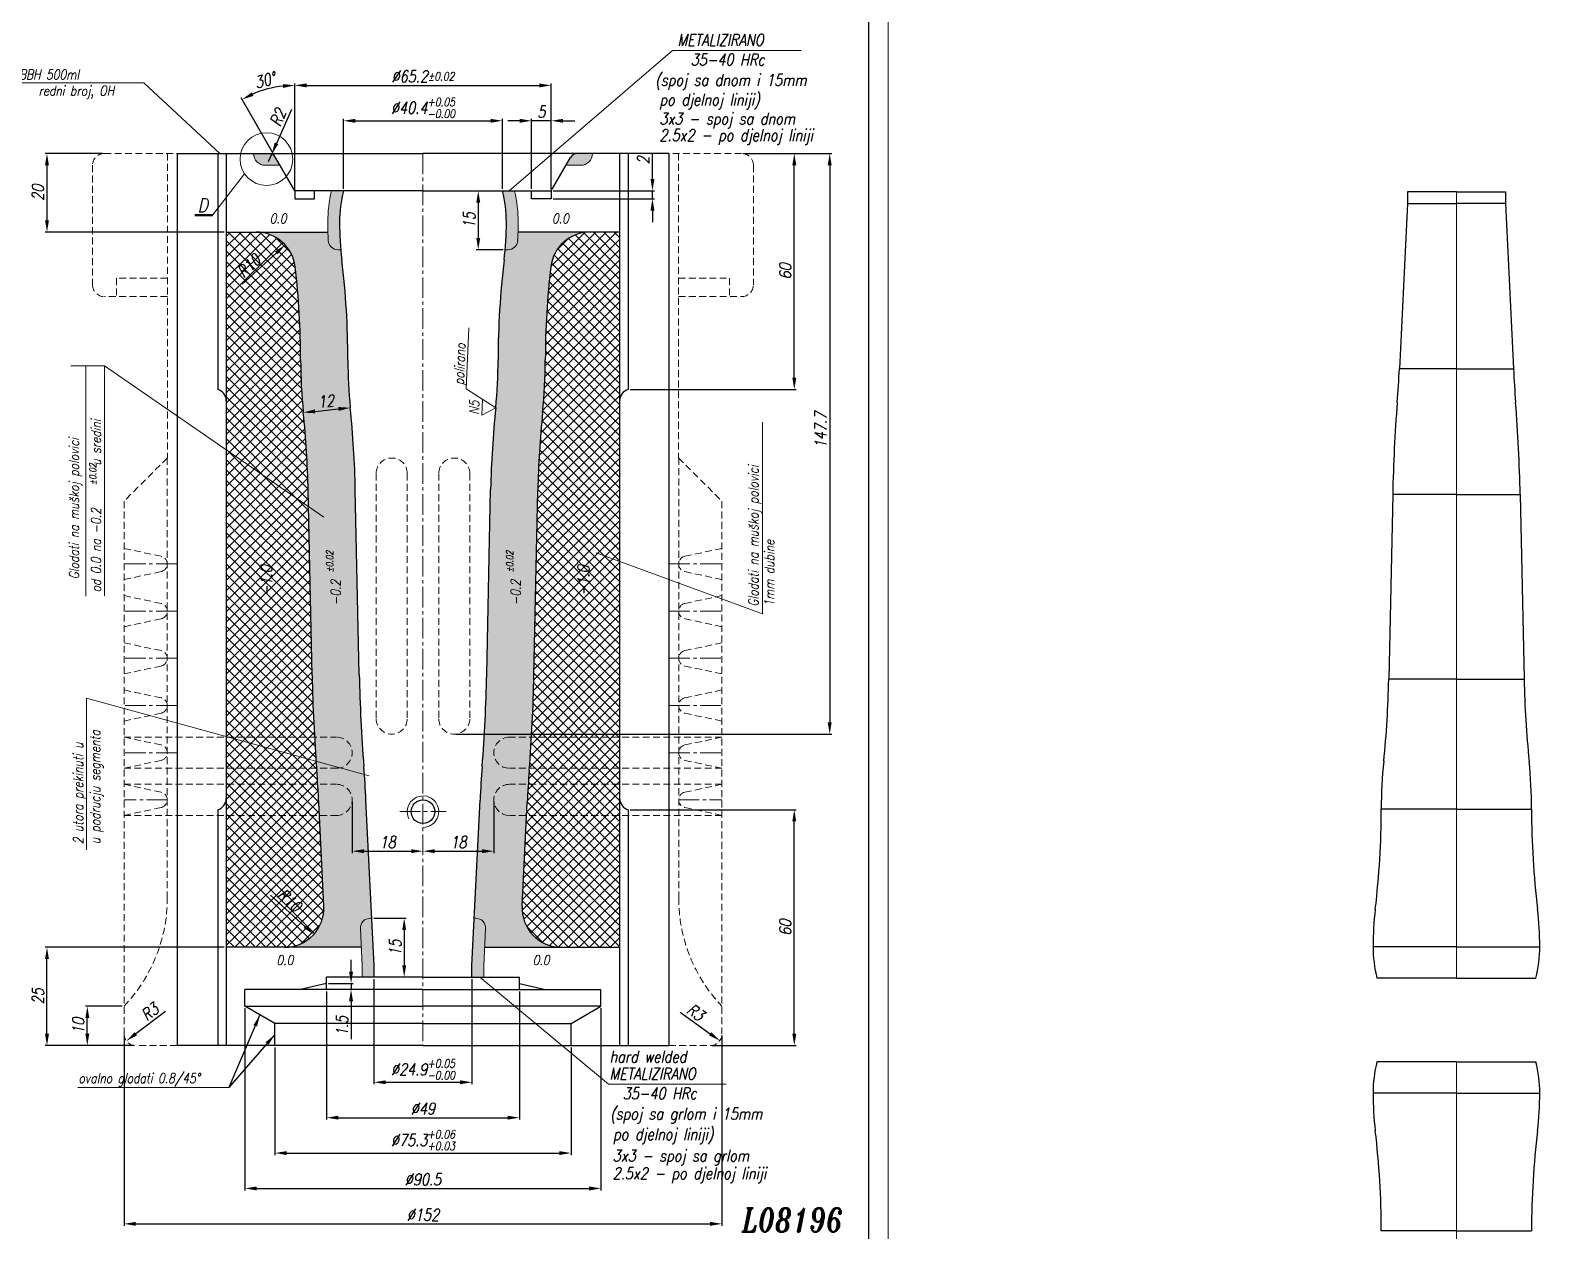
# Model space of a CAD drawing. Extents: x 39 to 1045, y -86 to 613.
# Drawn here: x 661.3 to 1045.1, y 71.1 to 376.5 of the extents above; entities that cross this region are included whole.
import ezdxf

# ---------------------------------------------------------------- set-up
doc = ezdxf.new("R2010")
doc.units = 0
doc.header["$LTSCALE"] = 7
doc.header["$MEASUREMENT"] = 0
doc.linetypes.add('CENTER2', pattern=[1.125, 0.75, -0.125, 0.125, -0.125])
doc.linetypes.add('HIDDEN', pattern=[0.375, 0.25, -0.125])
doc.layers.get('0').update_dxf_attribs({"linetype": 'CONTINUOUS', "lineweight": 15})
for name, color, linetype, lineweight in [('1', 1, 'CENTER2', 15), ('2', 2, 'HIDDEN', 15), ('3', 3, 'CONTINUOUS', 30), ('4', 5, 'CONTINUOUS', 50), ('8', 250, 'CONTINUOUS', 15)]:
    doc.layers.add(name, color=color, linetype=linetype, lineweight=lineweight)
doc.styles.add('ITALICT', font='ITALICT.shx', dxfattribs={"width": 0.8, "height": 3})
doc.dimstyles.get("Standard").update_dxf_attribs({"dimtxt": 3, "dimasz": 3, "dimexe": 0.5, "dimexo": 0.5, "dimgap": 0.8, "dimtad": 1, "dimdsep": 46, "dimtxsty": 'ITALICT', "dimcen": 0.09, "dimazin": 2, "dimtfac": 1, "dimtmove": 0, "dimatfit": 3, "dimfxl": 1, "dimtolj": 1, "dimtzin": 0, "dimarcsym": 0})

# ---------------------------------------------------------------- blocks, each defined once
blk = doc.blocks.new('*D15')
at = {"color": 0, "lineweight": -2, "transparency": 16777216}
for p, q in [((728.56, 336.12), (728.56, 362.94)), ((731.56, 362.44), (790.76, 362.44)), ((793.76, 336.12), (793.76, 362.94))]:
    blk.add_line(p, q, dxfattribs=at)
at = {"color": 0, "transparency": 16777216}
for points in [[(731.56, 362.94), (731.56, 361.94), (728.56, 362.44)], [(790.76, 362.94), (790.76, 361.94), (793.76, 362.44)]]:
    blk.add_solid(points, dxfattribs=at)
at = {"color": 0, "transparency": 16777216, "insert": (761.16, 364.74), "char_height": 3, "attachment_point": 5, "style": 'ITALICT'}
blk.add_mtext('\\A1;%%c65.2{}{\\H0.71x;\\C3;%%p0.02}', dxfattribs=at)
blk = doc.blocks.new('*D16')
at = {"color": 0, "lineweight": -2, "transparency": 16777216}
for p, q in [((684.66, 128.22), (675.33, 128.22)), ((675.83, 121.22), (675.83, 125.22)), ((687.66, 118.22), (675.33, 118.22))]:
    blk.add_line(p, q, dxfattribs=at)
at = {"color": 0, "transparency": 16777216}
for points in [[(675.33, 125.22), (676.33, 125.22), (675.83, 128.22)], [(675.33, 121.22), (676.33, 121.22), (675.83, 118.22)]]:
    blk.add_solid(points, dxfattribs=at)
at = {"color": 0, "transparency": 16777216, "insert": (673.53, 123.22), "char_height": 3, "attachment_point": 5, "rotation": 90, "style": 'ITALICT'}
blk.add_mtext('\\A1;10', dxfattribs=at)
blk = doc.blocks.new('*D31')
at = {"color": 0, "lineweight": -2, "transparency": 16777216}
for p, q in [((736.66, 132.02), (736.66, 99.39)), ((785.66, 132.02), (785.66, 99.39)), ((739.66, 99.89), (782.66, 99.89))]:
    blk.add_line(p, q, dxfattribs=at)
at = {"color": 0, "transparency": 16777216}
for points in [[(739.66, 100.39), (739.66, 99.39), (736.66, 99.89)], [(782.66, 100.39), (782.66, 99.39), (785.66, 99.89)]]:
    blk.add_solid(points, dxfattribs=at)
at = {"color": 0, "transparency": 16777216, "insert": (761.16, 102.19), "char_height": 3, "attachment_point": 5, "style": 'ITALICT'}
blk.add_mtext('\\A1;%%c49', dxfattribs=at)
blk = doc.blocks.new('*D34')
at = {"color": 0, "lineweight": -2, "transparency": 16777216}
for p, q in [((743.16, 180.22), (743.16, 167.17)), ((746.16, 167.67), (758.16, 167.67))]:
    blk.add_line(p, q, dxfattribs=at)
at = {"color": 0, "transparency": 16777216}
for points in [[(746.16, 168.17), (746.16, 167.17), (743.16, 167.67)], [(758.16, 168.17), (758.16, 167.17), (761.16, 167.67)]]:
    blk.add_solid(points, dxfattribs=at)
at = {"color": 0, "transparency": 16777216, "insert": (752.16, 169.97), "char_height": 3, "attachment_point": 5, "style": 'ITALICT'}
blk.add_mtext('\\A1;18', dxfattribs=at)
blk = doc.blocks.new('*D35')
at = {"color": 0, "lineweight": -2, "transparency": 16777216}
for p, q in [((779.16, 180.22), (779.16, 167.17)), ((764.16, 167.67), (776.16, 167.67))]:
    blk.add_line(p, q, dxfattribs=at)
at = {"color": 0, "transparency": 16777216}
for points in [[(764.16, 168.17), (764.16, 167.17), (761.16, 167.67)], [(776.16, 168.17), (776.16, 167.17), (779.16, 167.67)]]:
    blk.add_solid(points, dxfattribs=at)
at = {"color": 0, "transparency": 16777216, "insert": (770.16, 169.97), "char_height": 3, "attachment_point": 5, "style": 'ITALICT'}
blk.add_mtext('\\A1;18', dxfattribs=at)
blk = doc.blocks.new('*D36')
at = {"color": 0, "lineweight": -2, "transparency": 16777216}
for p, q in [((842.66, 345.12), (856.06, 345.12)), ((855.56, 288.12), (855.56, 342.12)), ((813.85, 285.12), (856.06, 285.12))]:
    blk.add_line(p, q, dxfattribs=at)
at = {"color": 0, "transparency": 16777216}
for points in [[(855.06, 342.12), (856.06, 342.12), (855.56, 345.12)], [(855.06, 288.12), (856.06, 288.12), (855.56, 285.12)]]:
    blk.add_solid(points, dxfattribs=at)
at = {"color": 0, "transparency": 16777216, "insert": (853.26, 315.12), "char_height": 3, "attachment_point": 5, "rotation": 90, "style": 'ITALICT'}
blk.add_mtext('\\A1;60', dxfattribs=at)
blk = doc.blocks.new('*D37')
at = {"color": 0, "lineweight": -2, "transparency": 16777216}
for p, q in [((813.85, 178.22), (856.06, 178.22)), ((855.56, 121.22), (855.56, 175.22)), ((834.66, 118.22), (856.06, 118.22))]:
    blk.add_line(p, q, dxfattribs=at)
at = {"color": 0, "transparency": 16777216}
for points in [[(855.06, 175.22), (856.06, 175.22), (855.56, 178.22)], [(855.06, 121.22), (856.06, 121.22), (855.56, 118.22)]]:
    blk.add_solid(points, dxfattribs=at)
at = {"color": 0, "transparency": 16777216, "insert": (853.26, 148.22), "char_height": 3, "attachment_point": 5, "rotation": 90, "style": 'ITALICT'}
blk.add_mtext('\\A1;60', dxfattribs=at)
blk = doc.blocks.new('*D39')
at = {"color": 0, "lineweight": -2, "transparency": 16777216}
for p, q in [((842.66, 345.12), (865.06, 345.12)), ((864.56, 342.12), (864.56, 200.42)), ((769.61, 197.42), (865.06, 197.42))]:
    blk.add_line(p, q, dxfattribs=at)
at = {"color": 0, "transparency": 16777216}
for points in [[(864.06, 342.12), (865.06, 342.12), (864.56, 345.12)], [(864.06, 200.42), (865.06, 200.42), (864.56, 197.42)]]:
    blk.add_solid(points, dxfattribs=at)
at = {"color": 0, "transparency": 16777216, "insert": (862.26, 274.77), "char_height": 3, "attachment_point": 5, "rotation": 90, "style": 'ITALICT'}
blk.add_mtext('\\A1;147.7', dxfattribs=at)
blk = doc.blocks.new('*D40')
at = {"color": 0, "lineweight": -2, "transparency": 16777216}
for p, q in [((679.66, 345.12), (665.08, 345.12)), ((665.58, 342.12), (665.58, 328.12)), ((710.66, 325.12), (665.08, 325.12))]:
    blk.add_line(p, q, dxfattribs=at)
at = {"color": 0, "transparency": 16777216}
for points in [[(665.08, 342.12), (666.08, 342.12), (665.58, 345.12)], [(665.08, 328.12), (666.08, 328.12), (665.58, 325.12)]]:
    blk.add_solid(points, dxfattribs=at)
at = {"color": 0, "transparency": 16777216, "insert": (663.28, 335.12), "char_height": 3, "attachment_point": 5, "rotation": 90, "style": 'ITALICT'}
blk.add_mtext('\\A1;20', dxfattribs=at)
blk = doc.blocks.new('*D41')
at = {"color": 0, "lineweight": -2, "transparency": 16777216}
for p, q in [((710.66, 143.22), (665.08, 143.22)), ((665.58, 121.22), (665.58, 140.22)), ((675.33, 118.22), (665.08, 118.22))]:
    blk.add_line(p, q, dxfattribs=at)
at = {"color": 0, "transparency": 16777216}
for points in [[(665.08, 140.22), (666.08, 140.22), (665.58, 143.22)], [(665.08, 121.22), (666.08, 121.22), (665.58, 118.22)]]:
    blk.add_solid(points, dxfattribs=at)
at = {"color": 0, "transparency": 16777216, "insert": (663.28, 130.72), "char_height": 3, "attachment_point": 5, "rotation": 90, "style": 'ITALICT'}
blk.add_mtext('\\A1;25', dxfattribs=at)
blk = doc.blocks.new('*D48')
at = {"color": 0, "lineweight": -2, "transparency": 16777216}
for p, q in [((685.16, 120.72), (685.16, 72.39)), ((837.16, 120.72), (837.16, 72.39)), ((688.16, 72.89), (834.16, 72.89))]:
    blk.add_line(p, q, dxfattribs=at)
at = {"color": 0, "transparency": 16777216}
for points in [[(688.16, 73.39), (688.16, 72.39), (685.16, 72.89)], [(834.16, 73.39), (834.16, 72.39), (837.16, 72.89)]]:
    blk.add_solid(points, dxfattribs=at)
at = {"color": 0, "transparency": 16777216, "insert": (761.16, 75.19), "char_height": 3, "attachment_point": 5, "style": 'ITALICT'}
blk.add_mtext('\\A1;%%c152', dxfattribs=at)
blk = doc.blocks.new('*D56')
at = {"color": 0, "lineweight": -2, "transparency": 16777216}
for p, q in [((740.96, 336.12), (740.96, 353.94)), ((743.96, 353.44), (778.36, 353.44)), ((781.36, 336.12), (781.36, 353.94))]:
    blk.add_line(p, q, dxfattribs=at)
at = {"color": 0, "transparency": 16777216}
for points in [[(743.96, 353.94), (743.96, 352.94), (740.96, 353.44)], [(778.36, 353.94), (778.36, 352.94), (781.36, 353.44)]]:
    blk.add_solid(points, dxfattribs=at)
at = {"color": 0, "transparency": 16777216, "insert": (761.16, 356.72), "char_height": 3, "attachment_point": 5, "style": 'ITALICT'}
blk.add_mtext('\\A1;%%c40.4{}{\\H0.71x;\\C3;\\S+0.05^ -0.00;}', dxfattribs=at)
blk = doc.blocks.new('*D57')
at = {"color": 0, "lineweight": -2, "transparency": 16777216}
for p, q in [((727.7, 356.31), (723.93, 347.7)), ((721.92, 343.12), (722.73, 344.95))]:
    blk.add_line(p, q, dxfattribs=at)
at = {"color": 0, "transparency": 16777216}
blk.add_solid([(723.47, 347.9), (724.39, 347.5), (722.73, 344.95)], dxfattribs=at)
at = {"color": 0, "transparency": 16777216, "insert": (724.31, 354.3), "char_height": 3, "attachment_point": 5, "rotation": 66.3525, "style": 'ITALICT'}
blk.add_mtext('\\A1;R2', dxfattribs=at)
blk = doc.blocks.new('*D58')
at = {"color": 0, "lineweight": -2, "transparency": 16777216}
for p, q in [((748.71, 135.12), (748.71, 108.39)), ((773.61, 135.12), (773.61, 108.39)), ((751.71, 108.89), (770.61, 108.89))]:
    blk.add_line(p, q, dxfattribs=at)
at = {"color": 0, "transparency": 16777216}
for points in [[(751.71, 109.39), (751.71, 108.39), (748.71, 108.89)], [(770.61, 109.39), (770.61, 108.39), (773.61, 108.89)]]:
    blk.add_solid(points, dxfattribs=at)
at = {"color": 0, "transparency": 16777216, "insert": (761.16, 112.18), "char_height": 3, "attachment_point": 5, "style": 'ITALICT'}
blk.add_mtext('\\A1;%%c24.9{}{\\H0.71x;\\C3;\\S+0.05^ -0.00;}', dxfattribs=at)
blk = doc.blocks.new('*D59')
at = {"color": 0, "lineweight": -2, "transparency": 16777216}
for p, q in [((723.51, 117.72), (723.51, 90.39)), ((798.81, 117.72), (798.81, 90.39)), ((726.51, 90.89), (795.81, 90.89))]:
    blk.add_line(p, q, dxfattribs=at)
at = {"color": 0, "transparency": 16777216}
for points in [[(726.51, 91.39), (726.51, 90.39), (723.51, 90.89)], [(795.81, 91.39), (795.81, 90.39), (798.81, 90.89)]]:
    blk.add_solid(points, dxfattribs=at)
at = {"color": 0, "transparency": 16777216, "insert": (761.16, 94.18), "char_height": 3, "attachment_point": 5, "style": 'ITALICT'}
blk.add_mtext('\\A1;%%c75.3{}{\\H0.71x;\\C3;\\S+0.06^ +0.03;}', dxfattribs=at)
blk = doc.blocks.new('*D60')
at = {"color": 0, "lineweight": -2, "transparency": 16777216}
for p, q in [((715.91, 127.71), (715.91, 81.39)), ((806.41, 127.71), (806.41, 81.39)), ((718.91, 81.89), (803.41, 81.89))]:
    blk.add_line(p, q, dxfattribs=at)
at = {"color": 0, "transparency": 16777216}
for points in [[(718.91, 82.39), (718.91, 81.39), (715.91, 81.89)], [(803.41, 82.39), (803.41, 81.39), (806.41, 81.89)]]:
    blk.add_solid(points, dxfattribs=at)
at = {"color": 0, "transparency": 16777216, "insert": (761.16, 84.19), "char_height": 3, "attachment_point": 5, "style": 'ITALICT'}
blk.add_mtext('\\A1;%%c90.5', dxfattribs=at)
blk = doc.blocks.new('*D61')
at = {"color": 0, "lineweight": -2, "transparency": 16777216}
for p, q in [((742.88, 137.02), (742.88, 140.02)), ((737.16, 134.02), (743.38, 134.02)), ((742.88, 134.02), (742.88, 132.52)), ((742.88, 129.52), (742.88, 119.89))]:
    blk.add_line(p, q, dxfattribs=at)
at = {"color": 0, "transparency": 16777216}
for points in [[(742.38, 137.02), (743.38, 137.02), (742.88, 134.02)], [(742.38, 129.52), (743.38, 129.52), (742.88, 132.52)]]:
    blk.add_solid(points, dxfattribs=at)
at = {"color": 0, "transparency": 16777216, "insert": (740.58, 123.21), "char_height": 3, "attachment_point": 5, "rotation": 90, "style": 'ITALICT'}
blk.add_mtext('\\A1;1.5', dxfattribs=at)
blk = doc.blocks.new('*D70')
at = {"color": 0, "lineweight": -2, "transparency": 16777216}
blk.add_line((695.67, 126.88), (688.16, 121.22), dxfattribs=at)
at = {"color": 0, "transparency": 16777216}
blk.add_solid([(687.86, 121.62), (688.47, 120.82), (685.77, 119.41)], dxfattribs=at)
at = {"color": 0, "transparency": 16777216, "insert": (691.73, 126.79), "char_height": 3, "attachment_point": 5, "rotation": 37.0367, "style": 'ITALICT'}
blk.add_mtext('\\A1;R3', dxfattribs=at)
blk = doc.blocks.new('*D71')
at = {"color": 0, "lineweight": -2, "transparency": 16777216}
blk.add_line((826.53, 126.71), (834.16, 121.22), dxfattribs=at)
at = {"color": 0, "transparency": 16777216}
blk.add_solid([(834.46, 121.63), (833.87, 120.82), (836.6, 119.47)], dxfattribs=at)
at = {"color": 0, "transparency": 16777216, "insert": (830.47, 126.71), "char_height": 3, "attachment_point": 5, "rotation": 324.2688, "style": 'ITALICT'}
blk.add_mtext('\\A1;R3', dxfattribs=at)
blk = doc.blocks.new('*D92')
at = {"color": 0, "lineweight": -2, "transparency": 16777216}
for p, q in [((728.56, 336.62), (728.56, 362.95)), ((723.41, 344.55), (714.9, 359.29))]:
    blk.add_line(p, q, dxfattribs=at)
blk.add_arc((728.56, 335.62), 26.83, 96.4093, 113.5907, dxfattribs=at)
at = {"color": 0, "transparency": 16777216}
for points in [[(725.54, 362.78), (725.6, 361.79), (728.56, 362.45)], [(718.05, 359.76), (717.6, 360.66), (715.15, 358.86)]]:
    blk.add_solid(points, dxfattribs=at)
at = {"color": 0, "transparency": 16777216, "insert": (721.02, 363.76), "char_height": 3, "attachment_point": 5, "rotation": 15, "style": 'ITALICT'}
blk.add_mtext('\\A1;30°', dxfattribs=at)
blk = doc.blocks.new('*D97')
at = {"color": 0, "lineweight": -2, "transparency": 16777216}
for p, q in [((748.63, 150.62), (756.89, 150.62)), ((756.39, 147.62), (756.39, 138.62))]:
    blk.add_line(p, q, dxfattribs=at)
at = {"color": 0, "transparency": 16777216}
for points in [[(755.89, 147.62), (756.89, 147.62), (756.39, 150.62)], [(755.89, 138.62), (756.89, 138.62), (756.39, 135.62)]]:
    blk.add_solid(points, dxfattribs=at)
at = {"color": 0, "transparency": 16777216, "insert": (754.09, 143.12), "char_height": 3, "attachment_point": 5, "rotation": 90, "style": 'ITALICT'}
blk.add_mtext('\\A1;15', dxfattribs=at)
blk = doc.blocks.new('*D98')
at = {"color": 0, "lineweight": -2, "transparency": 16777216}
for p, q in [((819.5, 338.62), (819.5, 345.16)), ((794.26, 335.62), (820, 335.62)), ((819.5, 333.62), (819.5, 335.62)), ((794.26, 333.62), (820, 333.62)), ((819.5, 330.62), (819.5, 327.62))]:
    blk.add_line(p, q, dxfattribs=at)
at = {"color": 0, "transparency": 16777216}
for points in [[(819, 338.62), (820, 338.62), (819.5, 335.62)], [(819, 330.62), (820, 330.62), (819.5, 333.62)]]:
    blk.add_solid(points, dxfattribs=at)
at = {"color": 0, "transparency": 16777216, "insert": (817.2, 343.39), "char_height": 3, "attachment_point": 5, "rotation": 90, "style": 'ITALICT'}
blk.add_mtext('\\A1;2', dxfattribs=at)
blk = doc.blocks.new('*D99')
at = {"color": 0, "lineweight": -2, "transparency": 16777216}
for p, q in [((785.76, 353.44), (782.76, 353.44)), ((788.76, 336.12), (788.76, 353.94)), ((793.76, 353.44), (788.76, 353.44)), ((793.76, 336.12), (793.76, 353.94)), ((796.76, 353.44), (799.76, 353.44))]:
    blk.add_line(p, q, dxfattribs=at)
at = {"color": 0, "transparency": 16777216}
for points in [[(785.76, 353.94), (785.76, 352.94), (788.76, 353.44)], [(796.76, 353.94), (796.76, 352.94), (793.76, 353.44)]]:
    blk.add_solid(points, dxfattribs=at)
at = {"color": 0, "transparency": 16777216, "insert": (791.26, 355.74), "char_height": 3, "attachment_point": 5, "style": 'ITALICT'}
blk.add_mtext('\\A1;5', dxfattribs=at)
blk = doc.blocks.new('*D100')
at = {"color": 0, "lineweight": -2, "transparency": 16777216}
for p, q in [((775.21, 332.62), (775.21, 323.62)), ((781.56, 320.62), (774.71, 320.62))]:
    blk.add_line(p, q, dxfattribs=at)
at = {"color": 0, "transparency": 16777216}
for points in [[(774.71, 332.62), (775.71, 332.62), (775.21, 335.62)], [(774.71, 323.62), (775.71, 323.62), (775.21, 320.62)]]:
    blk.add_solid(points, dxfattribs=at)
at = {"color": 0, "transparency": 16777216, "insert": (772.91, 328.12), "char_height": 3, "attachment_point": 5, "rotation": 90, "style": 'ITALICT'}
blk.add_mtext('\\A1;15', dxfattribs=at)
blk = doc.blocks.new('*D122')
at = {"color": 0, "lineweight": -2, "transparency": 16777216}
blk.add_line((722.42, 156.45), (731.16, 148.52), dxfattribs=at)
at = {"color": 0, "transparency": 16777216}
blk.add_solid([(731.49, 148.89), (730.82, 148.15), (733.38, 146.5)], dxfattribs=at)
at = {"color": 0, "transparency": 16777216, "insert": (727.23, 155.19), "char_height": 3, "attachment_point": 5, "rotation": 317.7627, "style": 'ITALICT'}
blk.add_mtext('\\A1;R10', dxfattribs=at)
blk = doc.blocks.new('*D123')
at = {"color": 0, "lineweight": -2, "transparency": 16777216}
blk.add_line((715.19, 311.88), (723.9, 319.84), dxfattribs=at)
at = {"color": 0, "transparency": 16777216}
blk.add_solid([(723.56, 320.21), (724.24, 319.48), (726.11, 321.87)], dxfattribs=at)
at = {"color": 0, "transparency": 16777216, "insert": (716.89, 316.55), "char_height": 3, "attachment_point": 5, "rotation": 42.4365, "style": 'ITALICT'}
blk.add_mtext('\\A1;R10', dxfattribs=at)
blk = doc.blocks.new('*D124')
at = {"color": 0, "lineweight": -2, "transparency": 16777216}
blk.add_line((733.73, 279.54), (739.7, 280.15), dxfattribs=at)
at = {"color": 0, "transparency": 16777216}
for points in [[(739.65, 280.64), (739.75, 279.65), (742.68, 280.45)], [(733.68, 280.04), (733.78, 279.04), (730.74, 279.23)]]:
    blk.add_solid(points, dxfattribs=at)
at = {"color": 0, "transparency": 16777216, "insert": (736.48, 282.13), "char_height": 3, "attachment_point": 5, "rotation": 5.8209, "style": 'ITALICT'}
blk.add_mtext('\\A1;12', dxfattribs=at)

msp = doc.modelspace()

# ---------------------------------------------------------------- hatches: boundary and pattern name
h = msp.add_hatch(color=256)
h.dxf.hatch_style = 1
h.paths.add_polyline_path([(718.0794, 345.121, 0.41421356), (721.0794, 342.121), (724.8115, 342.121), (723.6568, 344.121, 0.26794919), (721.9247, 345.121)])
h.paths.add_polyline_path([(801.2491, 342.121, 0.41421356), (804.2491, 345.121), (800.4038, 345.121, 0.26794919), (798.6717, 344.121), (797.517, 342.121)])
h = msp.add_hatch(color=256)
h.dxf.hatch_style = 1
h.paths.add_polyline_path([(740.9642, 335.621), (737.8774, 335.621, 0.05688735), (736.9642, 327.621, 0.01398336), (737.094, 322.9813, 0.39792539), (739.5901, 320.621), (740.2711, 320.621, -0.02190651), (739.9642, 327.621, -0.06225775)])
h.paths.add_polyline_path([(784.4511, 335.621), (781.3642, 335.621, -0.06225775), (782.3642, 327.621, -0.02190651), (782.0574, 320.621), (782.7384, 320.621, 0.39792539), (785.2344, 322.9813, 0.01398336), (785.3642, 327.621, 0.05688735)])
h = msp.add_hatch(color=256)
h.dxf.hatch_style = 1
h.paths.add_polyline_path([(748.1285, 150.621), (747.7499, 150.621, 0.42857143), (745.2529, 147.9992), (745.7142, 138.5479), (745.7142, 135.621), (748.7142, 135.621), (748.7142, 138.621)])
h.paths.add_polyline_path([(777.0755, 147.9992, 0.42857143), (774.5785, 150.621), (774.1999, 150.621), (773.6142, 138.621), (773.6142, 135.621), (776.6142, 135.621), (776.6142, 138.5479)])
at = {"layer": '8'}
h = msp.add_hatch(dxfattribs=at)
h.set_pattern_fill('ANSI37', color=256, scale=15)
h.paths.add_polyline_path([(734.6785, 180.036, 0.00717878), (734.1568, 188.2891, -0.00132549), (733.9868, 190.5567), (711.1642, 196.8365), (711.1642, 143.221), (725.9754, 143.221, 0.42857143), (735.9635, 153.7085)])
h.paths.add_polyline_path([(732.0525, 255.3437), (711.1642, 269.7457), (711.1642, 196.8365), (733.9868, 190.5567, -0.0127282), (732.9669, 212.3658)])
h.paths.add_polyline_path([(730.0642, 292.621, 0.02957148), (728.6625, 316.3008, 0.37998765), (718.7324, 325.121), (711.1642, 325.121), (711.1642, 269.7457), (732.0525, 255.3437), (731.9669, 259.3658, 0.02008278), (730.7449, 279.2337, -0.02540389)])
h.paths.add_polyline_path([(811.1642, 325.121), (803.5961, 325.121, 0.37998765), (793.666, 316.3008, 0.02957148), (792.2642, 292.621, -0.02540389), (791.5836, 279.2337, 0.02008278), (790.3615, 259.3658), (789.3615, 212.3658, -0.01405394), (788.1717, 188.2891, 0.00717878), (787.65, 180.036), (786.3649, 153.7085, 0.42857143), (796.353, 143.221), (811.1642, 143.221)])
h.paths.add_polyline_path([(723.5862, 232.0451), (723.5862, 241.7737), (719.0862, 241.7737), (719.0862, 232.0451)], flags=24)
h.paths.add_polyline_path([(804.2179, 232.0451), (804.2179, 241.7737), (799.7179, 241.7737), (799.7179, 232.0451)], flags=24)
h.paths.add_polyline_path([(722.4923, 156.451), (728.9335, 150.6029), (731.9584, 153.9345), (725.5172, 159.7827)], flags=24)
h.paths.add_polyline_path([(715.193, 311.9528), (721.6138, 317.8233), (718.5773, 321.1444), (712.1565, 315.2739)], flags=24)
h = msp.add_hatch(dxfattribs=at)
h.set_pattern_fill('DOTS', color=256, scale=15)
h.paths.add_polyline_path([(790.3615, 259.3658, -0.02008278), (791.5836, 279.2337, 0.02540389), (792.2642, 292.621, -0.02957148), (793.666, 316.3008, -0.37998765), (803.5961, 325.121), (785.3266, 325.121, -0.00645127), (785.2344, 322.9813, -0.39792539), (782.7384, 320.621), (782.0574, 320.621, -0.00806124), (781.7903, 318.0555, 0.02997305), (780.2642, 292.621, -0.02540389), (779.6455, 280.4508, 0.02008278), (778.3642, 259.621), (777.3642, 212.621, -0.01405394), (776.2077, 189.218, 0.00717878), (775.6642, 180.621), (774.1999, 150.621), (774.5785, 150.621, -0.42857143), (777.0755, 147.9992), (776.8423, 143.221), (796.353, 143.221, -0.42857143), (786.3649, 153.7085), (787.65, 180.036, -0.00717878), (788.1717, 188.2891, 0.01405394), (789.3615, 212.3658)])
h.paths.add_polyline_path([(743.9642, 259.621, 0.02008278), (742.683, 280.4508, -0.02540389), (742.0642, 292.621, 0.02997305), (740.5382, 318.0555, -0.00806124), (740.2711, 320.621), (739.5901, 320.621, -0.39792539), (737.094, 322.9813, -0.00645127), (737.0019, 325.121), (718.7324, 325.121, -0.37998765), (728.6625, 316.3008, -0.02957148), (730.0642, 292.621, 0.02540389), (730.7449, 279.2337, -0.02008278), (731.9669, 259.3658), (732.9669, 212.3658, 0.0127282), (733.9868, 190.5567), (746.2723, 187.1762, 0.00170612), (746.1208, 189.218, -0.01405394), (744.9642, 212.621)])
h.paths.add_polyline_path([(746.6642, 180.621, 0.00547259), (746.2723, 187.1762), (733.9868, 190.5567, 0.00132549), (734.1568, 188.2891, -0.00717878), (734.6785, 180.036), (735.9635, 153.7085, -0.42857143), (725.9754, 143.221), (745.4861, 143.221), (745.2529, 147.9992, -0.42857143), (747.7499, 150.621), (748.1285, 150.621)])
h.paths.add_polyline_path([(786.5934, 229.7258), (786.5934, 237.8329), (782.8434, 237.8329), (782.8434, 229.7258)], flags=24)
h.paths.add_polyline_path([(784.4911, 238.6205), (784.4911, 245.9622), (781.8661, 245.9622), (781.8661, 238.6205)], flags=24)
h.paths.add_polyline_path([(738.7474, 238.6205), (738.7474, 245.9622), (736.1224, 245.9622), (736.1224, 238.6205)], flags=24)
h.paths.add_polyline_path([(740.8498, 229.7258), (740.8498, 237.8329), (737.0998, 237.8329), (737.0998, 229.7258)], flags=24)
h.paths.add_polyline_path([(734.1436, 279.6305), (739.2741, 280.1535), (738.8177, 284.6303), (733.6872, 284.1073)], flags=24)

# ---------------------------------------------------------------- linework, layer by layer
for p, q in [((879.4079, 612.9628), (879.4079, 12.3608)), ((824.6164, 371.3021), (783.0552, 335.621)), ((857.2871, 371.3021), (824.6164, 371.3021)), ((642.7146, 363.1335), (690.1884, 363.1335)), ((690.1884, 363.1335), (709.5363, 345.121)), ((721.0794, 342.121), (724.8115, 342.121)), ((801.2491, 342.121), (797.517, 342.121)), ((715.8269, 339.9113), (707.6362, 329.4)), ((728.5642, 336.121), (728.5642, 335.621)), ((793.7642, 335.621), (793.7642, 336.121)), ((1023.8844, 335.3818), (1023.8844, 135.3818)), ((740.2711, 320.621), (739.5901, 320.621)), ((782.0574, 320.621), (782.7384, 320.621)), ((772.1276, 285.2445), (772.8133, 300.8065)), ((671.671, 291.0956), (680.199, 291.0956)), ((675.4528, 232.5317), (675.4528, 291.0956)), ((680.199, 291.0956), (680.199, 232.5744)), ((680.199, 291.0956), (735.9828, 252.6339)), ((772.1276, 285.2445), (779.6455, 280.4508)), ((776.0905, 278.602), (776.2669, 282.6051)), ((779.6455, 280.4508), (776.0905, 278.602)), ((847.4647, 228.0424), (847.4647, 276.7768)), ((805.1729, 243.5815), (847.4647, 228.0424)), ((675.6378, 167.989), (675.6378, 206.6119)), ((747.4463, 186.8532), (675.6378, 206.6119)), ((748.1285, 150.621), (747.7499, 150.621)), ((774.1999, 150.621), (774.5785, 150.621)), ((745.7142, 138.5479), (745.2529, 147.9992)), ((776.6142, 138.5479), (777.0755, 147.9992)), ((745.7142, 135.621), (745.7142, 138.5479)), ((776.6142, 135.621), (776.6142, 138.5479)), ((808.3573, 108.3802), (775.6465, 135.621)), ((1023.8844, -85.8886), (1023.8844, 114.1114)), ((673.45, 107.5836), (711.765, 107.5836)), ((838.2723, 108.3802), (808.3573, 108.3802))]:
    msp.add_line(p, q)
msp.add_circle((721.3659, 343.696), 6.7086)
for centre, radius, start, end in [((721.0794, 345.121), 3, 180, 270), ((801.2491, 345.121), 3, 270, 0), ((772.4642, 327.621), 35.5, 166.976415, 180), ((749.8642, 327.621), 35.5, 0, 13.023585), ((819.9642, 327.621), 83, 180, 183.20454), ((702.3642, 327.621), 83, 356.79546, 0), ((739.5901, 323.121), 2.5, 183.20454, 270), ((782.7384, 323.121), 2.5, 270, 356.79546), ((761.1642, 177.721), 4, 270, 206.70514), ((747.7499, 148.121), 2.5, 90, 182.794362), ((774.5785, 148.121), 2.5, 357.205638, 90)]:
    msp.add_arc(centre, radius, start, end)
at = {"layer": '1'}
for p, q in [((761.1642, 345.121), (761.1642, 118.221)), ((698.542, 240.721), (685.1642, 240.721)), ((823.7865, 240.721), (837.1642, 240.721)), ((698.542, 228.721), (685.1642, 228.721)), ((823.7865, 228.721), (837.1642, 228.721)), ((698.542, 216.721), (685.1642, 216.721)), ((823.7865, 216.721), (837.1642, 216.721)), ((698.542, 204.721), (685.1642, 204.721)), ((823.7865, 204.721), (837.1642, 204.721)), ((698.542, 192.721), (685.1642, 192.721)), ((823.7865, 192.721), (837.1642, 192.721)), ((696.1642, 180.721), (685.1642, 180.721)), ((826.1642, 180.721), (837.1642, 180.721)), ((755.289, 177.721), (767.056, 177.721))]:
    msp.add_line(p, q, dxfattribs=at)
at = {"layer": '2'}
for p, q in [((677.1642, 342.121), (677.1642, 311.721)), ((680.1642, 345.121), (698.6642, 345.121)), ((696.2142, 345.121), (696.2142, 267.721)), ((842.1642, 345.121), (823.6642, 345.121)), ((826.1142, 345.121), (826.1142, 267.721)), ((845.1642, 342.121), (845.1642, 311.721)), ((696.2142, 313.421), (683.2142, 313.421)), ((683.2142, 313.421), (683.2142, 308.721)), ((826.1142, 313.421), (839.1142, 313.421)), ((839.1142, 313.421), (839.1142, 308.721)), ((696.2142, 308.721), (680.1642, 308.721)), ((826.1142, 308.721), (842.1642, 308.721)), ((696.2142, 267.721), (685.1642, 256.671)), ((696.1642, 267.671), (696.1642, 155.771)), ((826.1142, 267.721), (837.1642, 256.671)), ((826.1642, 267.671), (826.1642, 155.771)), ((749.2642, 263.721), (749.2642, 201.371)), ((757.1642, 263.721), (757.1642, 201.371)), ((765.1642, 263.721), (765.1642, 201.371)), ((773.0642, 263.721), (773.0642, 201.371)), ((685.1642, 256.671), (685.1642, 121.221)), ((837.1642, 256.671), (837.1642, 121.221)), ((694.5801, 242.6773), (685.1642, 244.6787)), ((827.7484, 242.6773), (837.1642, 244.6787)), ((694.5801, 238.7647), (685.1642, 236.7633)), ((827.7484, 238.7647), (837.1642, 236.7633)), ((694.5801, 230.6773), (685.1642, 232.6787)), ((827.7484, 230.6773), (837.1642, 232.6787)), ((694.5801, 226.7647), (685.1642, 224.7633)), ((827.7484, 226.7647), (837.1642, 224.7633)), ((694.5801, 218.6773), (685.1642, 220.6787)), ((827.7484, 218.6773), (837.1642, 220.6787)), ((694.5801, 214.7647), (685.1642, 212.7633)), ((827.7484, 214.7647), (837.1642, 212.7633)), ((694.5801, 206.6773), (685.1642, 208.6787)), ((827.7484, 206.6773), (837.1642, 208.6787)), ((694.5801, 202.7647), (685.1642, 200.7633)), ((827.7484, 202.7647), (837.1642, 200.7633)), ((694.5801, 194.6773), (685.1642, 196.6787)), ((685.1642, 196.6787), (739.2012, 196.6787)), ((837.1642, 196.6787), (783.1272, 196.6787)), ((827.7484, 194.6773), (837.1642, 196.6787)), ((694.5801, 190.7647), (685.1642, 188.7633)), ((685.1642, 188.7527), (739.2012, 188.7527)), ((837.1642, 188.7527), (783.1272, 188.7527)), ((827.7484, 190.7647), (837.1642, 188.7633)), ((694.5801, 182.6773), (685.1642, 184.6787)), ((685.1642, 184.6787), (739.2012, 184.6787)), ((837.1642, 184.6787), (783.1272, 184.6787)), ((827.7484, 182.6773), (837.1642, 184.6787)), ((694.5801, 178.7647), (685.1642, 176.7633)), ((685.1642, 176.7527), (739.2012, 176.7527)), ((837.1642, 176.7527), (783.1272, 176.7527)), ((827.7484, 178.7647), (837.1642, 176.7633)), ((698.6642, 118.221), (688.1642, 118.221)), ((823.6642, 118.221), (834.1642, 118.221))]:
    msp.add_line(p, q, dxfattribs=at)
for centre, radius, start, end in [((680.1642, 342.121), 3, 90, 180), ((842.1642, 342.121), 3, 0, 90), ((680.1642, 311.721), 3, 180, 270), ((842.1642, 311.721), 3, 270, 0), ((753.2142, 263.721), 3.95, 0, 180), ((769.1142, 263.721), 3.95, 0, 180), ((694.1642, 240.721), 2, 282, 78), ((828.1642, 240.721), 2, 102, 258), ((694.1642, 228.721), 2, 282, 78), ((828.1642, 228.721), 2, 102, 258), ((694.1642, 216.721), 2, 282, 78), ((828.1642, 216.721), 2, 102, 258), ((694.1642, 204.721), 2, 282, 78), ((828.1642, 204.721), 2, 102, 258), ((753.2142, 201.371), 3.95, 180, 0), ((769.1142, 201.371), 3.95, 180, 0), ((739.2012, 192.7157), 3.963, 270, 90), ((783.1272, 192.7157), 3.963, 90, 270), ((694.1642, 192.721), 2, 282, 78), ((828.1642, 192.721), 2, 102, 258), ((739.2012, 180.7157), 3.963, 270, 90), ((783.1272, 180.7157), 3.963, 90, 270), ((694.1642, 180.721), 2, 282, 78), ((828.1642, 180.721), 2, 102, 258), ((656.1642, 155.771), 40, 316.468848, 0), ((866.1642, 155.771), 40, 180, 223.531152), ((688.1642, 121.221), 3, 180, 270), ((834.1642, 121.221), 3, 270, 0)]:
    msp.add_arc(centre, radius, start, end, dxfattribs=at)
at = {"layer": '3'}
for p, q in [((874.4079, 607.9628), (874.4079, 17.3608)), ((698.6642, 345.121), (698.6642, 118.221)), ((698.6642, 345.121), (761.1642, 345.121)), ((708.9804, 345.121), (708.9804, 285.121)), ((711.1642, 345.121), (711.1642, 118.221)), ((728.5642, 335.621), (723.6568, 344.121)), ((823.6642, 345.121), (761.1642, 345.121)), ((793.7642, 335.621), (798.6717, 344.121)), ((811.1642, 345.121), (811.1642, 118.221)), ((813.3481, 345.121), (813.3481, 285.121)), ((823.6642, 345.121), (823.6642, 118.221)), ((761.1642, 335.621), (728.5642, 335.621)), ((728.5642, 335.621), (728.5642, 333.621)), ((733.5642, 333.621), (733.5642, 335.621)), ((761.1642, 335.621), (793.7642, 335.621)), ((788.7642, 333.621), (788.7642, 335.621)), ((793.7642, 335.621), (793.7642, 333.621)), ((1023.8844, 335.3818), (1011.4344, 335.3818)), ((1011.4344, 335.3818), (1011.4344, 332.3818)), ((1023.8844, 335.3818), (1036.3344, 335.3818)), ((1036.3344, 335.3818), (1036.3344, 332.3818)), ((728.5642, 333.621), (733.5642, 333.621)), ((793.7642, 333.621), (788.7642, 333.621)), ((1011.4344, 332.3818), (1009.3844, 290.3818)), ((1011.4344, 332.3818), (1023.8844, 332.3818)), ((1036.3344, 332.3818), (1023.8844, 332.3818)), ((1036.3344, 332.3818), (1038.3844, 290.3818)), ((711.1642, 325.121), (737.0019, 325.121)), ((811.1642, 325.121), (785.3266, 325.121)), ((1023.8844, 290.3818), (1009.3844, 290.3818)), ((1023.8844, 290.3818), (1038.3844, 290.3818)), ((732.9669, 212.3658), (731.9669, 259.3658)), ((744.9642, 212.621), (743.9642, 259.621)), ((777.3642, 212.621), (778.3642, 259.621)), ((789.3615, 212.3658), (790.3615, 259.3658)), ((1007.6844, 258.3818), (1006.6844, 211.3818)), ((1023.8844, 258.3818), (1007.6844, 258.3818)), ((1023.8844, 258.3818), (1040.0844, 258.3818)), ((1040.0844, 258.3818), (1041.0844, 211.3818)), ((1023.8844, 211.3818), (1006.6844, 211.3818)), ((1023.8844, 211.3818), (1041.0844, 211.3818)), ((748.7142, 138.621), (746.6642, 180.621)), ((773.6142, 138.621), (775.6642, 180.621)), ((708.9804, 178.221), (708.9804, 118.221)), ((735.9635, 153.7085), (734.6785, 180.036)), ((786.3649, 153.7085), (787.65, 180.036)), ((813.3481, 178.221), (813.3481, 118.221)), ((1023.8844, 178.3818), (1004.7844, 178.3818)), ((1023.8844, 178.3818), (1042.9844, 178.3818)), ((745.4861, 143.221), (711.1642, 143.221)), ((776.8423, 143.221), (811.1642, 143.221)), ((1023.8844, 143.3818), (1002.6844, 143.3818)), ((1023.8844, 143.3818), (1045.0844, 143.3818)), ((748.7142, 135.621), (748.7142, 138.621)), ((773.6142, 135.621), (773.6142, 138.621)), ((761.1642, 135.621), (736.6642, 135.621)), ((736.6642, 132.521), (736.6642, 135.621)), ((761.1642, 135.621), (785.6642, 135.621)), ((785.6642, 132.521), (785.6642, 135.621)), ((1023.8844, 135.3818), (1003.6844, 135.3818)), ((1023.8844, 135.3818), (1044.0844, 135.3818)), ((761.1642, 132.521), (715.9142, 132.521)), ((715.9142, 128.2089), (715.9142, 132.521)), ((736.6642, 134.021), (730.0072, 132.521)), ((761.1642, 132.521), (806.4142, 132.521)), ((785.6642, 134.021), (792.3213, 132.521)), ((806.4142, 128.2089), (806.4142, 132.521)), ((715.9142, 128.2089), (761.1642, 128.2089)), ((723.5142, 123.821), (715.9142, 128.2089)), ((806.4142, 128.2089), (761.1642, 128.2089)), ((798.8142, 123.821), (806.4142, 128.2089)), ((761.1642, 123.821), (723.5142, 123.821)), ((723.5142, 118.221), (723.5142, 123.821)), ((761.1642, 123.821), (798.8142, 123.821)), ((798.8142, 118.221), (798.8142, 123.821)), ((761.1642, 118.221), (698.6642, 118.221)), ((761.1642, 118.221), (823.6642, 118.221)), ((1023.8844, 114.1114), (1003.6844, 114.1114)), ((1023.8844, 114.1114), (1044.0844, 114.1114)), ((1023.8844, 106.1114), (1002.6844, 106.1114)), ((1023.8844, 106.1114), (1045.0844, 106.1114)), ((1023.8844, 71.1114), (1004.7844, 71.1114)), ((1023.8844, 71.1114), (1042.9844, 71.1114))]:
    msp.add_line(p, q, dxfattribs=at)
msp.add_circle((761.1642, 177.721), 3, dxfattribs=at)
for centre, radius, start, end in [((721.9247, 343.121), 2, 30, 90), ((800.4038, 343.121), 2, 90, 150), ((772.4642, 327.621), 32.5, 165.749967, 180), ((749.8642, 327.621), 32.5, 0, 14.250033), ((819.9642, 327.621), 80, 180, 186.867261), ((702.3642, 327.621), 80, 353.132739, 0), ((718.7324, 315.121), 10, 6.775309, 90), ((803.5961, 315.121), 10, 90, 173.224691), ((529.3476, 292.621), 200.7167, 0, 6.775309), ((529.3476, 292.621), 212.7167, 0, 6.867261), ((992.9809, 292.621), 212.7167, 173.132739, 180), ((992.9809, 292.621), 200.7167, 173.224691, 180), ((862.0642, 292.621), 132, 180, 185.820891), ((862.0642, 292.621), 120, 180, 185.820891), ((660.2642, 292.621), 120, 354.179109, 0), ((660.2642, 292.621), 132, 354.179109, 0), ((709.7411, 305.0072), 300, 355.560412, 357.205638), ((1338.0277, 305.0072), 300, 182.794362, 184.439588), ((708.1642, 282.2342), 3, 0, 74.213144), ((814.1642, 282.2342), 3, 105.786856, 180), ((484.13, 254.0926), 259.8931, 1.218875, 5.820891), ((1038.1985, 254.0926), 259.8931, 174.179109, 178.781125), ((1424.4886, 249.5136), 416.8985, 175.560412, 178.781125), ((623.2802, 249.5136), 416.8985, 1.218875, 4.439588), ((484.13, 254.0926), 247.8931, 1.218875, 5.820891), ((1038.1985, 254.0926), 247.8931, 174.179109, 178.781125), ((1161.7684, 221.4892), 428.8985, 181.218875, 184.439588), ((1161.7684, 221.4892), 416.8985, 181.218875, 184.439588), ((360.56, 221.4892), 416.8985, 355.560412, 358.781125), ((360.56, 221.4892), 428.8985, 355.560412, 358.781125), ((746.8501, 216.9102), 259.8931, 354.179109, 358.781125), ((1300.9187, 216.9102), 259.8931, 181.218875, 185.820891), ((447.021, 165.9956), 288, 2.794362, 4.439588), ((447.021, 165.9956), 300, 2.794362, 4.439588), ((1075.3075, 165.9956), 300, 175.560412, 177.205638), ((1075.3075, 165.9956), 288, 175.560412, 177.205638), ((1124.7844, 178.3818), 120, 174.179109, 180), ((922.9844, 178.3818), 120, 360, 5.820891), ((708.1642, 181.1079), 3, 285.786856, 0), ((814.1642, 181.1079), 3, 180, 254.213144), ((792.0677, 178.3818), 212.7167, 353.132739, 0), ((1255.7011, 178.3818), 212.7167, 180, 186.867261), ((725.9754, 153.221), 10, 270, 2.794362), ((796.353, 153.221), 10, 177.205638, 270), ((1082.6844, 143.3818), 80, 173.132739, 180), ((965.0844, 143.3818), 80, 0, 6.867261), ((1035.1844, 143.3818), 32.5, 180, 194.250033), ((1012.5844, 143.3818), 32.5, 345.749967, 0), ((1035.1844, 106.1114), 32.5, 165.749967, 180), ((1012.5844, 106.1114), 32.5, 0, 14.250033), ((1082.6844, 106.1114), 80, 180, 186.867261), ((965.0844, 106.1114), 80, 353.132739, 0), ((792.0677, 71.1114), 212.7167, 0, 6.867261), ((1255.7011, 71.1114), 212.7167, 173.132739, 180)]:
    msp.add_arc(centre, radius, start, end, dxfattribs=at)
at = {"layer": '4'}
msp.add_line((707.6362, 329.4), (703.1598, 329.4), dxfattribs=at)

# ---------------------------------------------------------------- texts
at = {"style": 'ITALICT', "width": 0.8}
for s, height, p in [('METALIZIRANO', 3, (825.8535, 372.5014)), ('35-40 HRc', 3, (829.2144, 367.4931)), ('GRAVIRATI: BBH 500ml', 2.5, (643.4739, 363.9494)), ('(spoj sa dnom i 15mm', 3, (820.1978, 362.3205)), ('redni broj, OH', 2.5, (663.4451, 359.8487)), ('po djelnoj liniji)', 3, (821.2702, 357.3191)), ('3x3 - spoj sa dnom', 3, (821.2702, 352.4863)), ('2.5x2 - po djelnoj liniji', 3, (821.2702, 348.2843)), ('D', 3.5, (703.9033, 330.2139)), ('0.0', 2.5, (722.194, 327.3391)), ('0.0', 2.5, (793.9629, 327.3391)), ('0.0', 2.5, (723.9176, 138.7304)), ('0.0', 2.5, (789.0657, 138.7304)), ('ovalno glodati 0.8/45%%d', 2.5, (673.5763, 108.6804)), ('METALIZIRANO', 3, (808.5809, 109.5796)), ('35-40 HRc', 3, (811.9418, 104.5712)), ('(spoj sa grlom i 15mm', 3, (808.7384, 99.3986)), ('po djelnoj liniji)', 3, (809.4709, 94.1671)), ('3x3 - spoj sa grlom', 3, (809.3876, 88.7338)), ('2.5x2 - po djelnoj liniji', 3, (809.3876, 84.2264)), ('L08196', 6, (842.253, 70.8669))]:
    msp.add_text(s, height=height, dxfattribs=at).set_placement(p)
for s, height, rotation, p in [('polirano', 2.5, 87.476713, (771.4991, 286.1577)), ('od 0.0 na -0.2      u sredini', 2.5, 90, (679.2914, 233.4684)), ('N5', 2.5, 87.476713, (775.3483, 278.6292)), ('Glodati na muškoj polovici', 2.5, 90, (673.712, 236.8397)), ('Glodati na muškoj polovici', 2.5, 90, (846.4197, 229.8847)), (' %%p0.02', 1.75, 90, (678.1116, 259.801)), ('1mm dubine', 2.5, 90, (850.4674, 229.8847)), (' %%p0.02', 1.75, 90, (738.3099, 237.5913)), (' %%p0.02', 1.75, 90, (784.0536, 237.5913)), ('-1.0', 3, 90, (722.8362, 232.5665)), ('-1.0', 3, 90, (803.4679, 232.5665)), ('-0.2', 2.5, 90, (740.2248, 230.1603)), ('-0.2', 2.5, 90, (785.9684, 230.1603)), ('2 utora prekinuti u', 2.5, 90, (674.7521, 169.4123)), ('u podrucju segmenta', 2.5, 90, (679.0902, 169.4123))]:
    msp.add_text(s, height=height, rotation=rotation, dxfattribs=at).set_placement(p)
at = {"layer": '8', "style": 'ITALICT', "width": 0.8}
msp.add_text('hard welded', height=3, dxfattribs=at).set_placement((808.5809, 113.8956))

# ---------------------------------------------------------------- dimensions: what is measured, and where the dimension line sits
dim = msp.add_angular_dim_2l(base=(723.9049, 362.0457), line1=((728.5642, 336.121), (728.5642, 335.621)), line2=((728.5642, 335.621), (723.6568, 344.121)), dimstyle='Standard')
dim.commit()
dim.dimension.update_dxf_attribs({"geometry": '*D92', "text_midpoint": (721.0242, 363.7607)})
for base, p1, p2, text, override, picture, middle in [((793.7642, 362.4384), (728.5642, 335.621), (793.7642, 335.621), '%%c<>{}{\\H0.71x;\\C3;%%p0.02}', {"dimtp": 0.02, "dimtm": 0.02, "dimtdec": 2, "dimtmove": 0, "dimtzin": 0}, '*D15', (761.1642, 362.4384)), ((785.6642, 99.8925), (736.6642, 132.521), (785.6642, 132.521), '%%c<>', {"dimtmove": 0}, '*D31', (761.1642, 99.8925)), ((806.4142, 81.8925), (715.9142, 128.2089), (806.4142, 128.2089), '%%c<>', {"dimtmove": 0}, '*D60', (761.1642, 81.8925)), ((837.1642, 72.8925), (685.1642, 121.221), (837.1642, 121.221), '%%c<>', {"dimtmove": 0}, '*D48', (761.1642, 72.8925)), ((798.8142, 90.8925), (723.5142, 118.221), (798.8142, 118.221), '%%c<>{}{\\H0.71x;\\C3;\\S+0.06^ +0.03;}', {"dimtp": 0.06, "dimtm": -0.03, "dimtdec": 2, "dimtmove": 0, "dimtzin": 0}, '*D59', (761.1642, 90.8925))]:
    dim = msp.add_linear_dim(base=base, p1=p1, p2=p2, text=text, dimstyle='Standard', override=override)
    dim.commit()
    dim.dimension.update_dxf_attribs({"geometry": picture, "text_midpoint": middle, "dimtype": 160})
dim = msp.add_radius_dim(center=(721.9247, 343.121), mpoint=(722.7269, 344.9531), dimstyle='Standard')
dim.commit()
dim.dimension.update_dxf_attribs({"geometry": '*D57', "text_midpoint": (724.3103, 354.3031)})
for base, p1, p2, text, override, picture, middle in [((781.3642, 353.4384), (740.9642, 335.621), (781.3642, 335.621), '%%c<>{}{\\H0.71x;\\C3;\\S+0.05^ -0.00;}', {"dimtp": 0.05, "dimtm": 0, "dimtdec": 2, "dimtmove": 0, "dimtzin": 0}, '*D56', (761.1642, 356.7234)), ((773.6142, 108.8925), (748.7142, 135.621), (773.6142, 135.621), '<>{}{\\H0.71x;\\C3;\\S+0.05^ -0.00;}', {"dimpost": '%%c<>', "dimtp": 0.05, "dimtm": 0, "dimtdec": 2, "dimtmove": 0, "dimtzin": 0}, '*D58', (761.1642, 112.1775))]:
    dim = msp.add_linear_dim(base=base, p1=p1, p2=p2, text=text, dimstyle='Standard', override=override)
    dim.commit()
    dim.dimension.update_dxf_attribs({"geometry": picture, "text_midpoint": middle})
for base, p1, p2, picture, middle in [((788.7642, 353.4384), (793.7642, 335.621), (788.7642, 335.621), '*D99', (791.2642, 355.7384)), ((761.1642, 167.6662), (743.1642, 180.7157), (761.1642, 167.6662), '*D34', (752.1642, 169.9662))]:
    dim = msp.add_linear_dim(base=base, p1=p1, p2=p2, dimstyle='Standard')
    dim.commit()
    dim.dimension.update_dxf_attribs({"geometry": picture, "text_midpoint": middle})
for base, p1, p2, picture, middle in [((665.5849, 325.121), (680.1642, 345.121), (711.1642, 325.121), '*D40', (663.2849, 335.121)), ((775.2101, 320.621), (775.2101, 335.621), (782.0574, 320.621), '*D100', (772.9101, 328.121)), ((855.56, 178.221), (834.1642, 118.221), (813.3481, 178.221), '*D37', (853.26, 148.221)), ((756.3947, 135.621), (748.1285, 150.621), (756.3947, 135.621), '*D97', (754.0947, 143.121)), ((665.5849, 143.221), (675.8311, 118.221), (711.1642, 143.221), '*D41', (663.2849, 130.721)), ((742.8797, 132.521), (736.6642, 134.021), (742.8797, 132.521), '*D61', (740.5797, 123.2067)), ((675.8311, 128.221), (688.1642, 118.221), (685.1642, 128.221), '*D16', (673.5311, 123.221))]:
    dim = msp.add_linear_dim(base=base, p1=p1, p2=p2, angle=90, dimstyle='Standard')
    dim.commit()
    dim.dimension.update_dxf_attribs({"geometry": picture, "text_midpoint": middle})
dim = msp.add_linear_dim(base=(864.56, 197.421), p1=(842.1642, 345.121), p2=(769.1142, 197.421), angle=90, dimstyle='Standard', override={"dimtmove": 0})
dim.commit()
dim.dimension.update_dxf_attribs({"geometry": '*D39', "text_midpoint": (864.56, 274.771), "dimtype": 160})
dim = msp.add_linear_dim(base=(819.4956, 333.621), p1=(793.7642, 335.621), p2=(793.7642, 333.621), angle=90, dimstyle='Standard')
dim.commit()
dim.dimension.update_dxf_attribs({"geometry": '*D98', "text_midpoint": (819.4956, 343.3925), "dimtype": 160})
dim = msp.add_linear_dim(base=(855.56, 345.121), p1=(813.3481, 285.121), p2=(842.1642, 345.121), angle=90, dimstyle='Standard', override={"dimtmove": 0})
dim.commit()
dim.dimension.update_dxf_attribs({"geometry": '*D36', "text_midpoint": (853.26, 315.121)})
for center, mpoint, picture, middle in [((718.7324, 315.121), (726.1126, 321.8688), '*D123', (718.4371, 314.8511)), ((725.9754, 153.221), (733.3791, 146.499), '*D122', (725.6793, 153.4899))]:
    dim = msp.add_radius_dim(center=center, mpoint=mpoint, dimstyle='Standard')
    dim.commit()
    dim.dimension.update_dxf_attribs({"geometry": picture, "text_midpoint": middle, "dimtype": 164})
dim = msp.add_aligned_dim(p1=(730.7449, 279.2337), p2=(742.683, 280.4508), distance=0, dimstyle='Standard')
dim.commit()
dim.dimension.update_dxf_attribs({"geometry": '*D124', "text_midpoint": (736.4807, 282.1304)})
dim = msp.add_linear_dim(base=(779.1642, 167.6662), p1=(761.1642, 167.6662), p2=(779.1642, 180.7157), dimstyle='Standard', override={"dimtmove": 1})
dim.commit()
dim.dimension.update_dxf_attribs({"geometry": '*D35', "text_midpoint": (770.1642, 169.9662)})
for center, mpoint, picture, middle in [((688.1642, 121.221), (685.7695, 119.4141), '*D70', (693.1134, 124.9555)), ((834.1642, 121.221), (836.5995, 119.4691), '*D71', (829.1313, 124.8417))]:
    dim = msp.add_radius_dim(center=center, mpoint=mpoint, dimstyle='Standard', override={"dimtmove": 1})
    dim.commit()
    dim.dimension.update_dxf_attribs({"geometry": picture, "text_midpoint": middle, "dimtype": 164})

# ---------------------------------------------------------------- leaders
for points in [[(719.7142, 126.015), (711.765, 107.5836)], [(723.5142, 121.021), (711.765, 107.5836)]]:
    msp.add_leader(points, dimstyle='Standard', override={"dimgap": 0.7, "dimtad": 0})

doc.saveas('drawing.dxf')
